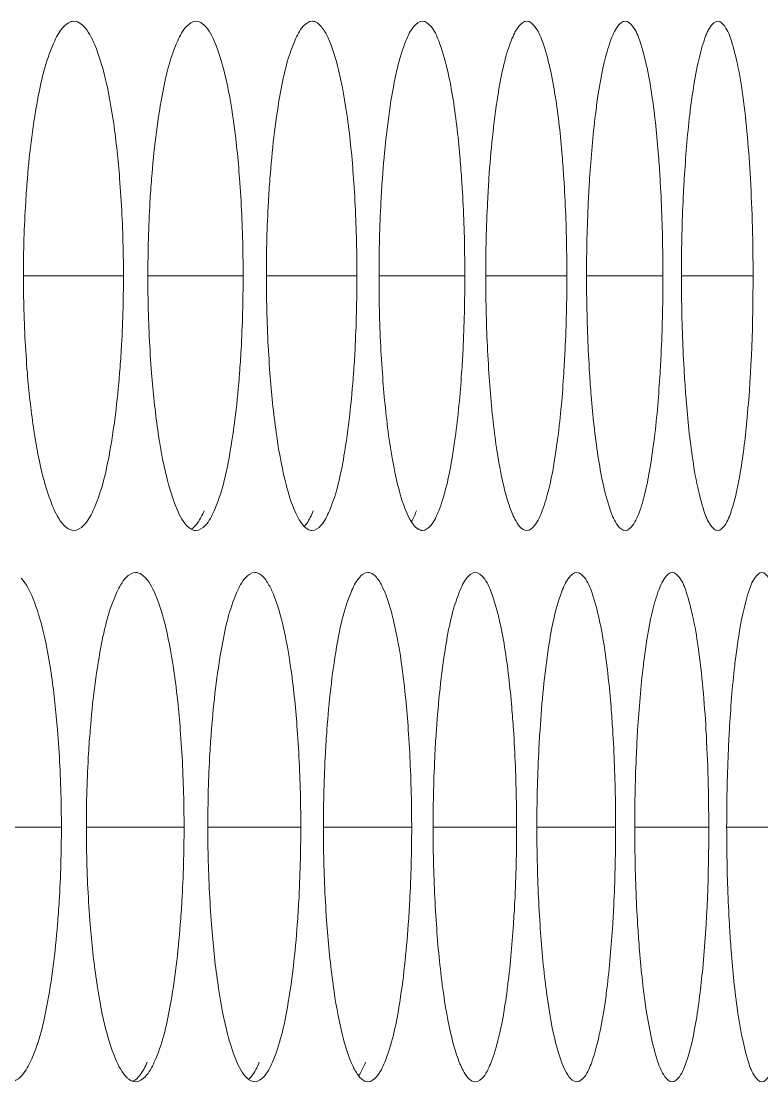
# Model space of a CAD drawing. Header units: millimetres. Extents: x 1177 to 4147, y 93 to 2194.
# Drawn here: x 2907.68 to 2916.4, y 1570.44 to 1582.93 of the extents above; entities that cross this region are included whole.
import ezdxf

# ---------------------------------------------------------------- set-up
doc = ezdxf.new("R2010")
doc.units = ezdxf.units.MM
doc.header["$LTSCALE"] = 0.1
doc.layers.add('标注', color=251, linetype='Continuous', lineweight=9)

msp = doc.modelspace()

# ---------------------------------------------------------------- linework, layer by layer
at = {"layer": '标注'}
for p, q in [((2907.703, 1579.933), (2908.881, 1579.933)), ((2909.169, 1579.933), (2910.291, 1579.933)), ((2910.565, 1579.933), (2911.632, 1579.933)), ((2911.892, 1579.933), (2912.903, 1579.933)), ((2913.149, 1579.933), (2914.105, 1579.933)), ((2914.337, 1579.933), (2915.237, 1579.933)), ((2915.455, 1579.933), (2916.299, 1579.933)), ((2906.944, 1573.438), (2908.15, 1573.438)), ((2908.444, 1573.438), (2909.595, 1573.438)), ((2909.875, 1573.438), (2910.97, 1573.438)), ((2911.237, 1573.438), (2912.277, 1573.438)), ((2912.529, 1573.438), (2913.513, 1573.438)), ((2913.752, 1573.438), (2914.68, 1573.438)), ((2914.905, 1573.438), (2915.777, 1573.438)), ((2915.988, 1573.438), (2916.804, 1573.438))]:
    msp.add_line(p, q, dxfattribs=at)
for points, knots in [([(2908.298, 1582.933), (2908.254, 1582.933), (2908.151, 1582.862), (2908.101, 1582.763), (2908.071, 1582.702)], [0, 0, 0, 0, 0.386933, 1, 1, 1, 1]), ([(2908.404, 1582.882), (2908.396, 1582.89), (2908.366, 1582.916), (2908.326, 1582.933), (2908.298, 1582.933)], [0, 0, 0, 0, 0.288854, 1, 1, 1, 1]), ([(2909.735, 1582.933), (2909.694, 1582.933), (2909.595, 1582.86), (2909.548, 1582.763), (2909.52, 1582.702)], [0, 0, 0, 0, 0.381268, 1, 1, 1, 1]), ([(2910.249, 1581.081), (2910.232, 1581.307), (2910.19, 1581.719), (2910.096, 1582.266), (2909.981, 1582.651), (2909.876, 1582.858), (2909.809, 1582.906)], [0, 0, 0, 0, 0.358786, 0.65392, 0.869192, 1, 1, 1, 1]), ([(2911.104, 1582.933), (2911.064, 1582.933), (2910.969, 1582.858), (2910.926, 1582.763), (2910.899, 1582.702)], [0, 0, 0, 0, 0.375316, 1, 1, 1, 1]), ([(2911.592, 1581.081), (2911.575, 1581.318), (2911.534, 1581.747), (2911.438, 1582.305), (2911.333, 1582.667), (2911.231, 1582.854), (2911.174, 1582.911), (2911.145, 1582.924)], [0, 0, 0, 0, 0.370156, 0.669475, 0.880231, 0.950761, 1, 1, 1, 1]), ([(2912.403, 1582.933), (2912.365, 1582.933), (2912.274, 1582.856), (2912.234, 1582.762), (2912.209, 1582.702)], [0, 0, 0, 0, 0.369072, 1, 1, 1, 1]), ([(2912.758, 1582.054), (2912.722, 1582.273), (2912.66, 1582.561), (2912.532, 1582.856), (2912.442, 1582.933), (2912.403, 1582.933)], [0, 0, 0, 0, 0.68191, 0.882647, 1, 1, 1, 1]), ([(2913.633, 1582.933), (2913.596, 1582.933), (2913.509, 1582.853), (2913.473, 1582.762), (2913.449, 1582.702)], [0, 0, 0, 0, 0.362536, 1, 1, 1, 1]), ([(2913.968, 1582.054), (2913.934, 1582.273), (2913.875, 1582.56), (2913.756, 1582.853), (2913.67, 1582.933), (2913.633, 1582.933)], [0, 0, 0, 0, 0.686169, 0.886283, 1, 1, 1, 1]), ([(2914.793, 1582.933), (2914.757, 1582.933), (2914.675, 1582.851), (2914.642, 1582.762), (2914.62, 1582.702)], [0, 0, 0, 0, 0.355714, 1, 1, 1, 1]), ([(2915.108, 1582.054), (2915.076, 1582.273), (2915.02, 1582.56), (2914.91, 1582.851), (2914.828, 1582.933), (2914.793, 1582.933)], [0, 0, 0, 0, 0.690419, 0.889948, 1, 1, 1, 1]), ([(2915.883, 1582.933), (2915.849, 1582.933), (2915.771, 1582.848), (2915.741, 1582.761), (2915.721, 1582.702)], [0, 0, 0, 0, 0.348617, 1, 1, 1, 1]), ([(2916.299, 1579.933), (2916.299, 1580.316), (2916.281, 1581.024), (2916.212, 1581.858), (2916.127, 1582.396), (2916.055, 1582.674), (2915.994, 1582.849), (2915.917, 1582.933), (2915.883, 1582.933)], [0, 0, 0, 0, 0.372977, 0.690664, 0.812881, 0.905598, 0.967111, 1, 1, 1, 1]), ([(2908.836, 1581.081), (2908.819, 1581.297), (2908.778, 1581.693), (2908.685, 1582.223), (2908.571, 1582.611), (2908.468, 1582.82), (2908.404, 1582.882)], [0, 0, 0, 0, 0.348125, 0.639047, 0.857939, 1, 1, 1, 1]), ([(2908.071, 1582.702), (2907.975, 1582.498), (2907.843, 1581.954), (2907.776, 1581.407), (2907.749, 1581.081)], [0, 0, 0, 0, 0.407378, 1, 1, 1, 1]), ([(2909.52, 1582.702), (2909.427, 1582.497), (2909.302, 1581.953), (2909.239, 1581.407), (2909.213, 1581.081)], [0, 0, 0, 0, 0.406664, 1, 1, 1, 1]), ([(2910.899, 1582.702), (2910.811, 1582.496), (2910.692, 1581.952), (2910.632, 1581.407), (2910.607, 1581.081)], [0, 0, 0, 0, 0.405977, 1, 1, 1, 1]), ([(2912.209, 1582.702), (2912.125, 1582.495), (2912.013, 1581.952), (2911.955, 1581.406), (2911.932, 1581.081)], [0, 0, 0, 0, 0.405318, 1, 1, 1, 1]), ([(2913.449, 1582.702), (2913.369, 1582.495), (2913.264, 1581.951), (2913.209, 1581.406), (2913.187, 1581.081)], [0, 0, 0, 0, 0.404689, 1, 1, 1, 1]), ([(2914.62, 1582.702), (2914.605, 1582.66), (2914.538, 1582.448), (2914.498, 1582.23), (2914.472, 1582.054)], [0, 0, 0, 0, 0.198639, 1, 1, 1, 1]), ([(2915.721, 1582.702), (2915.707, 1582.66), (2915.644, 1582.448), (2915.607, 1582.229), (2915.582, 1582.054)], [0, 0, 0, 0, 0.198134, 1, 1, 1, 1]), ([(2912.865, 1581.081), (2912.859, 1581.169), (2912.834, 1581.495), (2912.797, 1581.82), (2912.758, 1582.054)], [0, 0, 0, 0, 0.272625, 1, 1, 1, 1]), ([(2914.069, 1581.081), (2914.064, 1581.169), (2914.04, 1581.495), (2914.005, 1581.819), (2913.968, 1582.054)], [0, 0, 0, 0, 0.272718, 1, 1, 1, 1]), ([(2914.472, 1582.054), (2914.461, 1581.981), (2914.417, 1581.658), (2914.389, 1581.333), (2914.373, 1581.081)], [0, 0, 0, 0, 0.224713, 1, 1, 1, 1]), ([(2915.203, 1581.081), (2915.198, 1581.169), (2915.176, 1581.495), (2915.143, 1581.819), (2915.108, 1582.054)], [0, 0, 0, 0, 0.272807, 1, 1, 1, 1]), ([(2915.582, 1582.054), (2915.571, 1581.981), (2915.53, 1581.658), (2915.504, 1581.333), (2915.489, 1581.081)], [0, 0, 0, 0, 0.224605, 1, 1, 1, 1]), ([(2907.749, 1581.081), (2907.742, 1580.988), (2907.714, 1580.606), (2907.703, 1580.223), (2907.703, 1579.933)], [0, 0, 0, 0, 0.24195, 1, 1, 1, 1]), ([(2908.881, 1579.933), (2908.881, 1580.031), (2908.877, 1580.414), (2908.859, 1580.797), (2908.836, 1581.081)], [0, 0, 0, 0, 0.255919, 1, 1, 1, 1]), ([(2909.213, 1581.081), (2909.205, 1580.988), (2909.179, 1580.606), (2909.169, 1580.223), (2909.169, 1579.933)], [0, 0, 0, 0, 0.241915, 1, 1, 1, 1]), ([(2910.291, 1579.933), (2910.291, 1580.031), (2910.288, 1580.414), (2910.27, 1580.797), (2910.249, 1581.081)], [0, 0, 0, 0, 0.255939, 1, 1, 1, 1]), ([(2910.607, 1581.081), (2910.6, 1580.988), (2910.575, 1580.606), (2910.565, 1580.223), (2910.565, 1579.933)], [0, 0, 0, 0, 0.241881, 1, 1, 1, 1]), ([(2911.632, 1579.933), (2911.632, 1580.031), (2911.629, 1580.414), (2911.612, 1580.797), (2911.592, 1581.081)], [0, 0, 0, 0, 0.255958, 1, 1, 1, 1]), ([(2911.932, 1581.081), (2911.925, 1580.988), (2911.902, 1580.606), (2911.892, 1580.223), (2911.892, 1579.933)], [0, 0, 0, 0, 0.24185, 1, 1, 1, 1]), ([(2912.903, 1579.933), (2912.903, 1580.031), (2912.9, 1580.414), (2912.885, 1580.796), (2912.865, 1581.081)], [0, 0, 0, 0, 0.255977, 1, 1, 1, 1]), ([(2913.187, 1581.081), (2913.181, 1580.988), (2913.159, 1580.606), (2913.149, 1580.223), (2913.149, 1579.933)], [0, 0, 0, 0, 0.24182, 1, 1, 1, 1]), ([(2914.105, 1579.933), (2914.105, 1580.031), (2914.102, 1580.414), (2914.088, 1580.796), (2914.069, 1581.081)], [0, 0, 0, 0, 0.255994, 1, 1, 1, 1]), ([(2914.373, 1581.081), (2914.367, 1580.988), (2914.346, 1580.606), (2914.337, 1580.223), (2914.337, 1579.933)], [0, 0, 0, 0, 0.241791, 1, 1, 1, 1]), ([(2915.237, 1579.933), (2915.237, 1580.031), (2915.234, 1580.414), (2915.221, 1580.796), (2915.203, 1581.081)], [0, 0, 0, 0, 0.256011, 1, 1, 1, 1]), ([(2915.489, 1581.081), (2915.483, 1580.988), (2915.463, 1580.606), (2915.455, 1580.223), (2915.455, 1579.933)], [0, 0, 0, 0, 0.241764, 1, 1, 1, 1]), ([(2907.703, 1579.933), (2907.703, 1579.835), (2907.707, 1579.453), (2907.726, 1579.07), (2907.749, 1578.786)], [0, 0, 0, 0, 0.255902, 1, 1, 1, 1]), ([(2908.836, 1578.786), (2908.844, 1578.878), (2908.87, 1579.26), (2908.881, 1579.643), (2908.881, 1579.933)], [0, 0, 0, 0, 0.241923, 1, 1, 1, 1]), ([(2909.169, 1579.933), (2909.169, 1579.835), (2909.172, 1579.453), (2909.19, 1579.07), (2909.213, 1578.786)], [0, 0, 0, 0, 0.255923, 1, 1, 1, 1]), ([(2910.249, 1578.786), (2910.256, 1578.878), (2910.281, 1579.26), (2910.291, 1579.643), (2910.291, 1579.933)], [0, 0, 0, 0, 0.241889, 1, 1, 1, 1]), ([(2910.565, 1579.933), (2910.565, 1579.835), (2910.569, 1579.453), (2910.586, 1579.07), (2910.607, 1578.786)], [0, 0, 0, 0, 0.255943, 1, 1, 1, 1]), ([(2911.592, 1578.786), (2911.599, 1578.878), (2911.622, 1579.26), (2911.632, 1579.643), (2911.632, 1579.933)], [0, 0, 0, 0, 0.241857, 1, 1, 1, 1]), ([(2911.892, 1579.933), (2911.892, 1579.835), (2911.895, 1579.453), (2911.912, 1579.07), (2911.932, 1578.786)], [0, 0, 0, 0, 0.255962, 1, 1, 1, 1]), ([(2912.865, 1578.786), (2912.872, 1578.878), (2912.894, 1579.26), (2912.903, 1579.643), (2912.903, 1579.933)], [0, 0, 0, 0, 0.241827, 1, 1, 1, 1]), ([(2913.149, 1579.933), (2913.149, 1579.835), (2913.153, 1579.453), (2913.168, 1579.07), (2913.187, 1578.786)], [0, 0, 0, 0, 0.25598, 1, 1, 1, 1]), ([(2914.069, 1578.786), (2914.075, 1578.878), (2914.096, 1579.26), (2914.105, 1579.643), (2914.105, 1579.933)], [0, 0, 0, 0, 0.241798, 1, 1, 1, 1]), ([(2914.337, 1579.933), (2914.337, 1579.835), (2914.34, 1579.453), (2914.355, 1579.07), (2914.373, 1578.786)], [0, 0, 0, 0, 0.255998, 1, 1, 1, 1]), ([(2915.203, 1578.786), (2915.209, 1578.878), (2915.229, 1579.26), (2915.237, 1579.643), (2915.237, 1579.933)], [0, 0, 0, 0, 0.241771, 1, 1, 1, 1]), ([(2915.455, 1579.933), (2915.455, 1579.835), (2915.458, 1579.453), (2915.472, 1579.07), (2915.489, 1578.786)], [0, 0, 0, 0, 0.256014, 1, 1, 1, 1]), ([(2916.043, 1577.165), (2916.093, 1577.311), (2916.167, 1577.679), (2916.274, 1578.601), (2916.299, 1579.377), (2916.299, 1579.933)], [0, 0, 0, 0, 0.165903, 0.40142, 1, 1, 1, 1]), ([(2907.749, 1578.786), (2907.767, 1578.573), (2907.809, 1578.182), (2907.902, 1577.659), (2908.016, 1577.271), (2908.118, 1577.061), (2908.18, 1576.996)], [0, 0, 0, 0, 0.344652, 0.634249, 0.854362, 1, 1, 1, 1]), ([(2908.522, 1577.165), (2908.617, 1577.368), (2908.746, 1577.913), (2908.81, 1578.46), (2908.836, 1578.786)], [0, 0, 0, 0, 0.407112, 1, 1, 1, 1]), ([(2909.213, 1578.786), (2909.23, 1578.563), (2909.273, 1578.156), (2909.367, 1577.616), (2909.482, 1577.229), (2909.586, 1577.022), (2909.652, 1576.968)], [0, 0, 0, 0, 0.354996, 0.648712, 0.865362, 1, 1, 1, 1]), ([(2909.949, 1577.165), (2910.041, 1577.369), (2910.162, 1577.914), (2910.224, 1578.46), (2910.249, 1578.786)], [0, 0, 0, 0, 0.406408, 1, 1, 1, 1]), ([(2910.607, 1578.786), (2910.625, 1578.552), (2910.667, 1578.128), (2910.763, 1577.576), (2910.868, 1577.214), (2910.969, 1577.024), (2911.024, 1576.964), (2911.053, 1576.948)], [0, 0, 0, 0, 0.366167, 0.664077, 0.876453, 0.948818, 1, 1, 1, 1]), ([(2911.307, 1577.165), (2911.395, 1577.37), (2911.51, 1577.914), (2911.568, 1578.46), (2911.592, 1578.786)], [0, 0, 0, 0, 0.405731, 1, 1, 1, 1]), ([(2911.932, 1578.786), (2911.949, 1578.541), (2911.991, 1578.101), (2912.088, 1577.535), (2912.194, 1577.172), (2912.296, 1576.993), (2912.355, 1576.943), (2912.383, 1576.936)], [0, 0, 0, 0, 0.378761, 0.681383, 0.888916, 0.955378, 1, 1, 1, 1]), ([(2912.758, 1577.813), (2912.77, 1577.885), (2912.818, 1578.208), (2912.848, 1578.534), (2912.865, 1578.786)], [0, 0, 0, 0, 0.224887, 1, 1, 1, 1]), ([(2913.187, 1578.786), (2913.204, 1578.533), (2913.246, 1578.081), (2913.329, 1577.563), (2913.42, 1577.237), (2913.487, 1577.066), (2913.569, 1576.933), (2913.633, 1576.933)], [0, 0, 0, 0, 0.390043, 0.697257, 0.812903, 0.901523, 1, 1, 1, 1]), ([(2913.968, 1577.813), (2913.98, 1577.885), (2914.025, 1578.208), (2914.053, 1578.534), (2914.069, 1578.786)], [0, 0, 0, 0, 0.22477, 1, 1, 1, 1]), ([(2914.373, 1578.786), (2914.378, 1578.697), (2914.402, 1578.372), (2914.436, 1578.047), (2914.472, 1577.813)], [0, 0, 0, 0, 0.272759, 1, 1, 1, 1]), ([(2915.108, 1577.813), (2915.119, 1577.885), (2915.162, 1578.208), (2915.188, 1578.534), (2915.203, 1578.786)], [0, 0, 0, 0, 0.224659, 1, 1, 1, 1]), ([(2915.489, 1578.786), (2915.494, 1578.697), (2915.516, 1578.372), (2915.548, 1578.047), (2915.582, 1577.813)], [0, 0, 0, 0, 0.272845, 1, 1, 1, 1]), ([(2912.596, 1577.165), (2912.612, 1577.206), (2912.685, 1577.417), (2912.729, 1577.637), (2912.758, 1577.813)], [0, 0, 0, 0, 0.199577, 1, 1, 1, 1]), ([(2913.815, 1577.165), (2913.83, 1577.206), (2913.899, 1577.418), (2913.941, 1577.637), (2913.968, 1577.813)], [0, 0, 0, 0, 0.199032, 1, 1, 1, 1]), ([(2914.472, 1577.813), (2914.505, 1577.594), (2914.562, 1577.306), (2914.675, 1577.015), (2914.757, 1576.933), (2914.793, 1576.933)], [0, 0, 0, 0, 0.690007, 0.889741, 1, 1, 1, 1]), ([(2914.964, 1577.165), (2914.979, 1577.206), (2915.044, 1577.418), (2915.082, 1577.637), (2915.108, 1577.813)], [0, 0, 0, 0, 0.198508, 1, 1, 1, 1]), ([(2915.582, 1577.813), (2915.599, 1577.688), (2915.635, 1577.471), (2915.709, 1577.192), (2915.771, 1577.018), (2915.849, 1576.933), (2915.883, 1576.933)], [0, 0, 0, 0, 0.394755, 0.694432, 0.893483, 1, 1, 1, 1]), ([(2908.298, 1576.933), (2908.341, 1576.933), (2908.443, 1577.005), (2908.493, 1577.103), (2908.522, 1577.165)], [0, 0, 0, 0, 0.386942, 1, 1, 1, 1]), ([(2909.681, 1576.949), (2909.712, 1576.967), (2909.771, 1577.037), (2909.81, 1577.117), (2909.831, 1577.165)], [0, 0, 0, 0, 0.409155, 1, 1, 1, 1]), ([(2909.735, 1576.933), (2909.777, 1576.933), (2909.876, 1577.007), (2909.922, 1577.104), (2909.949, 1577.165)], [0, 0, 0, 0, 0.38124, 1, 1, 1, 1]), ([(2911.014, 1576.982), (2911.023, 1576.993), (2911.066, 1577.048), (2911.096, 1577.113), (2911.117, 1577.165)], [0, 0, 0, 0, 0.202158, 1, 1, 1, 1]), ([(2911.104, 1576.933), (2911.144, 1576.933), (2911.239, 1577.009), (2911.281, 1577.104), (2911.307, 1577.165)], [0, 0, 0, 0, 0.375248, 1, 1, 1, 1]), ([(2912.276, 1577.04), (2912.281, 1577.048), (2912.303, 1577.089), (2912.321, 1577.131), (2912.333, 1577.165)], [0, 0, 0, 0, 0.222587, 1, 1, 1, 1]), ([(2912.403, 1576.933), (2912.442, 1576.933), (2912.532, 1577.011), (2912.571, 1577.104), (2912.596, 1577.165)], [0, 0, 0, 0, 0.368963, 1, 1, 1, 1]), ([(2913.633, 1576.933), (2913.67, 1576.933), (2913.756, 1577.013), (2913.792, 1577.105), (2913.815, 1577.165)], [0, 0, 0, 0, 0.362385, 1, 1, 1, 1]), ([(2914.793, 1576.933), (2914.828, 1576.933), (2914.91, 1577.016), (2914.942, 1577.105), (2914.964, 1577.165)], [0, 0, 0, 0, 0.35552, 1, 1, 1, 1]), ([(2915.883, 1576.933), (2915.917, 1576.933), (2915.994, 1577.018), (2916.023, 1577.105), (2916.043, 1577.165)], [0, 0, 0, 0, 0.348379, 1, 1, 1, 1]), ([(2908.18, 1576.996), (2908.189, 1576.986), (2908.221, 1576.955), (2908.266, 1576.933), (2908.298, 1576.933)], [0, 0, 0, 0, 0.294748, 1, 1, 1, 1]), ([(2909.652, 1576.968), (2909.658, 1576.963), (2909.683, 1576.944), (2909.714, 1576.933), (2909.735, 1576.933)], [0, 0, 0, 0, 0.281138, 1, 1, 1, 1]), ([(2912.383, 1576.936), (2912.386, 1576.935), (2912.393, 1576.934), (2912.4, 1576.933), (2912.403, 1576.933)], [0, 0, 0, 0, 0.50399, 1, 1, 1, 1]), ([(2909.025, 1576.438), (2908.983, 1576.438), (2908.882, 1576.366), (2908.833, 1576.268), (2908.804, 1576.206)], [0, 0, 0, 0, 0.384136, 1, 1, 1, 1]), ([(2909.115, 1576.4), (2909.108, 1576.406), (2909.082, 1576.426), (2909.049, 1576.438), (2909.025, 1576.438)], [0, 0, 0, 0, 0.282086, 1, 1, 1, 1]), ([(2909.551, 1574.585), (2909.534, 1574.807), (2909.492, 1575.211), (2909.399, 1575.749), (2909.285, 1576.136), (2909.18, 1576.344), (2909.115, 1576.4)], [0, 0, 0, 0, 0.353299, 0.646273, 0.86342, 1, 1, 1, 1]), ([(2910.428, 1576.438), (2910.388, 1576.438), (2910.291, 1576.364), (2910.245, 1576.268), (2910.218, 1576.206)], [0, 0, 0, 0, 0.378328, 1, 1, 1, 1]), ([(2910.929, 1574.585), (2910.912, 1574.817), (2910.871, 1575.239), (2910.775, 1575.789), (2910.671, 1576.15), (2910.57, 1576.342), (2910.514, 1576.404), (2910.485, 1576.421)], [0, 0, 0, 0, 0.364158, 0.661207, 0.874207, 0.947517, 1, 1, 1, 1]), ([(2911.762, 1576.438), (2911.723, 1576.438), (2911.63, 1576.362), (2911.589, 1576.267), (2911.563, 1576.206)], [0, 0, 0, 0, 0.37223, 1, 1, 1, 1]), ([(2912.237, 1574.585), (2912.22, 1574.828), (2912.179, 1575.266), (2912.083, 1575.83), (2911.978, 1576.193), (2911.876, 1576.374), (2911.817, 1576.425), (2911.788, 1576.434)], [0, 0, 0, 0, 0.376417, 0.678059, 0.88637, 0.953961, 1, 1, 1, 1]), ([(2913.027, 1576.438), (2912.989, 1576.438), (2912.9, 1576.359), (2912.862, 1576.267), (2912.838, 1576.206)], [0, 0, 0, 0, 0.36584, 1, 1, 1, 1]), ([(2913.372, 1575.559), (2913.336, 1575.778), (2913.276, 1576.065), (2913.153, 1576.359), (2913.064, 1576.438), (2913.027, 1576.438)], [0, 0, 0, 0, 0.68404, 0.884461, 1, 1, 1, 1]), ([(2914.222, 1576.438), (2914.185, 1576.438), (2914.101, 1576.357), (2914.066, 1576.267), (2914.043, 1576.206)], [0, 0, 0, 0, 0.359161, 1, 1, 1, 1]), ([(2914.547, 1575.559), (2914.514, 1575.778), (2914.456, 1576.065), (2914.342, 1576.357), (2914.258, 1576.438), (2914.222, 1576.438)], [0, 0, 0, 0, 0.688296, 0.888112, 1, 1, 1, 1]), ([(2915.347, 1576.438), (2915.312, 1576.438), (2915.232, 1576.354), (2915.2, 1576.266), (2915.179, 1576.206)], [0, 0, 0, 0, 0.352199, 1, 1, 1, 1]), ([(2915.777, 1573.438), (2915.777, 1573.821), (2915.758, 1574.529), (2915.687, 1575.362), (2915.599, 1575.901), (2915.525, 1576.179), (2915.461, 1576.355), (2915.381, 1576.438), (2915.347, 1576.438)], [0, 0, 0, 0, 0.372429, 0.689732, 0.811883, 0.904664, 0.966442, 1, 1, 1, 1]), ([(2916.402, 1576.438), (2916.369, 1576.438), (2916.293, 1576.352), (2916.265, 1576.266), (2916.245, 1576.206)], [0, 0, 0, 0, 0.34497, 1, 1, 1, 1]), ([(2916.804, 1573.438), (2916.804, 1573.821), (2916.786, 1574.529), (2916.72, 1575.362), (2916.638, 1575.9), (2916.568, 1576.179), (2916.51, 1576.352), (2916.435, 1576.438), (2916.402, 1576.438)], [0, 0, 0, 0, 0.373515, 0.691581, 0.813864, 0.906521, 0.967776, 1, 1, 1, 1]), ([(2908.104, 1574.585), (2908.087, 1574.797), (2908.045, 1575.185), (2907.954, 1575.706), (2907.84, 1576.095), (2907.739, 1576.305), (2907.677, 1576.371)], [0, 0, 0, 0, 0.343252, 0.632232, 0.852748, 1, 1, 1, 1]), ([(2908.804, 1576.206), (2908.709, 1576.003), (2908.581, 1575.458), (2908.516, 1574.912), (2908.49, 1574.585)], [0, 0, 0, 0, 0.407017, 1, 1, 1, 1]), ([(2910.218, 1576.206), (2910.128, 1576.002), (2910.006, 1575.458), (2909.944, 1574.911), (2909.919, 1574.585)], [0, 0, 0, 0, 0.406317, 1, 1, 1, 1]), ([(2911.563, 1576.206), (2911.476, 1576.001), (2911.361, 1575.457), (2911.302, 1574.911), (2911.278, 1574.585)], [0, 0, 0, 0, 0.405644, 1, 1, 1, 1]), ([(2912.838, 1576.206), (2912.755, 1576), (2912.647, 1575.456), (2912.591, 1574.911), (2912.568, 1574.585)], [0, 0, 0, 0, 0.405, 1, 1, 1, 1]), ([(2914.043, 1576.206), (2913.965, 1575.999), (2913.863, 1575.455), (2913.81, 1574.911), (2913.789, 1574.585)], [0, 0, 0, 0, 0.404385, 1, 1, 1, 1]), ([(2915.179, 1576.206), (2915.164, 1576.165), (2915.1, 1575.953), (2915.061, 1575.734), (2915.035, 1575.559)], [0, 0, 0, 0, 0.198383, 1, 1, 1, 1]), ([(2916.245, 1576.206), (2916.231, 1576.165), (2916.171, 1575.952), (2916.135, 1575.734), (2916.11, 1575.559)], [0, 0, 0, 0, 0.197891, 1, 1, 1, 1]), ([(2913.476, 1574.585), (2913.47, 1574.674), (2913.445, 1575), (2913.41, 1575.324), (2913.372, 1575.559)], [0, 0, 0, 0, 0.272672, 1, 1, 1, 1]), ([(2914.645, 1574.585), (2914.639, 1574.674), (2914.616, 1574.999), (2914.583, 1575.324), (2914.547, 1575.559)], [0, 0, 0, 0, 0.272763, 1, 1, 1, 1]), ([(2915.035, 1575.559), (2915.025, 1575.486), (2914.982, 1575.163), (2914.955, 1574.838), (2914.939, 1574.585)], [0, 0, 0, 0, 0.224658, 1, 1, 1, 1]), ([(2916.11, 1575.559), (2916.1, 1575.486), (2916.06, 1575.163), (2916.035, 1574.838), (2916.02, 1574.585)], [0, 0, 0, 0, 0.224554, 1, 1, 1, 1]), ([(2908.15, 1573.438), (2908.15, 1573.536), (2908.146, 1573.919), (2908.127, 1574.301), (2908.104, 1574.585)], [0, 0, 0, 0, 0.255908, 1, 1, 1, 1]), ([(2908.49, 1574.585), (2908.482, 1574.493), (2908.456, 1574.111), (2908.444, 1573.728), (2908.444, 1573.438)], [0, 0, 0, 0, 0.241932, 1, 1, 1, 1]), ([(2909.595, 1573.438), (2909.595, 1573.536), (2909.591, 1573.919), (2909.573, 1574.301), (2909.551, 1574.585)], [0, 0, 0, 0, 0.255929, 1, 1, 1, 1]), ([(2909.919, 1574.585), (2909.911, 1574.493), (2909.886, 1574.111), (2909.875, 1573.728), (2909.875, 1573.438)], [0, 0, 0, 0, 0.241898, 1, 1, 1, 1]), ([(2910.97, 1573.438), (2910.97, 1573.536), (2910.967, 1573.919), (2910.95, 1574.301), (2910.929, 1574.585)], [0, 0, 0, 0, 0.255949, 1, 1, 1, 1]), ([(2911.278, 1574.585), (2911.271, 1574.493), (2911.247, 1574.111), (2911.237, 1573.728), (2911.237, 1573.438)], [0, 0, 0, 0, 0.241865, 1, 1, 1, 1]), ([(2912.277, 1573.438), (2912.277, 1573.536), (2912.273, 1573.919), (2912.257, 1574.301), (2912.237, 1574.585)], [0, 0, 0, 0, 0.255968, 1, 1, 1, 1]), ([(2912.568, 1574.585), (2912.562, 1574.493), (2912.539, 1574.111), (2912.529, 1573.728), (2912.529, 1573.438)], [0, 0, 0, 0, 0.241834, 1, 1, 1, 1]), ([(2913.513, 1573.438), (2913.513, 1573.536), (2913.51, 1573.919), (2913.495, 1574.301), (2913.476, 1574.585)], [0, 0, 0, 0, 0.255986, 1, 1, 1, 1]), ([(2913.789, 1574.585), (2913.783, 1574.493), (2913.761, 1574.111), (2913.752, 1573.728), (2913.752, 1573.438)], [0, 0, 0, 0, 0.241805, 1, 1, 1, 1]), ([(2914.68, 1573.438), (2914.68, 1573.536), (2914.677, 1573.919), (2914.663, 1574.301), (2914.645, 1574.585)], [0, 0, 0, 0, 0.256003, 1, 1, 1, 1]), ([(2914.939, 1574.585), (2914.934, 1574.493), (2914.913, 1574.111), (2914.905, 1573.728), (2914.905, 1573.438)], [0, 0, 0, 0, 0.241777, 1, 1, 1, 1]), ([(2916.02, 1574.585), (2916.015, 1574.493), (2915.996, 1574.111), (2915.988, 1573.728), (2915.988, 1573.438)], [0, 0, 0, 0, 0.241751, 1, 1, 1, 1]), ([(2908.104, 1572.291), (2908.112, 1572.383), (2908.139, 1572.765), (2908.15, 1573.148), (2908.15, 1573.438)], [0, 0, 0, 0, 0.24194, 1, 1, 1, 1]), ([(2908.444, 1573.438), (2908.444, 1573.34), (2908.448, 1572.957), (2908.467, 1572.575), (2908.49, 1572.291)], [0, 0, 0, 0, 0.255912, 1, 1, 1, 1]), ([(2909.551, 1572.291), (2909.558, 1572.383), (2909.584, 1572.765), (2909.595, 1573.148), (2909.595, 1573.438)], [0, 0, 0, 0, 0.241906, 1, 1, 1, 1]), ([(2909.875, 1573.438), (2909.875, 1573.34), (2909.879, 1572.957), (2909.897, 1572.575), (2909.919, 1572.291)], [0, 0, 0, 0, 0.255933, 1, 1, 1, 1]), ([(2910.929, 1572.291), (2910.936, 1572.383), (2910.96, 1572.765), (2910.97, 1573.148), (2910.97, 1573.438)], [0, 0, 0, 0, 0.241873, 1, 1, 1, 1]), ([(2911.237, 1573.438), (2911.237, 1573.34), (2911.241, 1572.957), (2911.257, 1572.575), (2911.278, 1572.291)], [0, 0, 0, 0, 0.255953, 1, 1, 1, 1]), ([(2912.237, 1572.291), (2912.244, 1572.383), (2912.267, 1572.765), (2912.277, 1573.148), (2912.277, 1573.438)], [0, 0, 0, 0, 0.241842, 1, 1, 1, 1]), ([(2912.529, 1573.438), (2912.529, 1573.34), (2912.533, 1572.957), (2912.548, 1572.575), (2912.568, 1572.291)], [0, 0, 0, 0, 0.255971, 1, 1, 1, 1]), ([(2913.476, 1572.291), (2913.482, 1572.383), (2913.504, 1572.765), (2913.513, 1573.148), (2913.513, 1573.438)], [0, 0, 0, 0, 0.241812, 1, 1, 1, 1]), ([(2913.752, 1573.438), (2913.752, 1573.34), (2913.755, 1572.957), (2913.77, 1572.575), (2913.789, 1572.291)], [0, 0, 0, 0, 0.255989, 1, 1, 1, 1]), ([(2914.645, 1572.291), (2914.651, 1572.383), (2914.671, 1572.765), (2914.68, 1573.148), (2914.68, 1573.438)], [0, 0, 0, 0, 0.241784, 1, 1, 1, 1]), ([(2914.905, 1573.438), (2914.905, 1573.34), (2914.908, 1572.958), (2914.922, 1572.575), (2914.939, 1572.291)], [0, 0, 0, 0, 0.256006, 1, 1, 1, 1]), ([(2915.512, 1570.67), (2915.563, 1570.816), (2915.64, 1571.183), (2915.751, 1572.105), (2915.777, 1572.882), (2915.777, 1573.438)], [0, 0, 0, 0, 0.166119, 0.401654, 1, 1, 1, 1]), ([(2915.988, 1573.438), (2915.988, 1573.34), (2915.991, 1572.958), (2916.004, 1572.575), (2916.02, 1572.291)], [0, 0, 0, 0, 0.256022, 1, 1, 1, 1]), ([(2907.782, 1570.67), (2907.88, 1570.873), (2908.011, 1571.417), (2908.078, 1571.964), (2908.104, 1572.291)], [0, 0, 0, 0, 0.407475, 1, 1, 1, 1]), ([(2908.49, 1572.291), (2908.507, 1572.073), (2908.55, 1571.674), (2908.643, 1571.142), (2908.758, 1570.755), (2908.861, 1570.546), (2908.925, 1570.486)], [0, 0, 0, 0, 0.349668, 0.641268, 0.859711, 1, 1, 1, 1]), ([(2909.244, 1570.67), (2909.338, 1570.874), (2909.463, 1571.418), (2909.526, 1571.965), (2909.551, 1572.291)], [0, 0, 0, 0, 0.406757, 1, 1, 1, 1]), ([(2909.919, 1572.291), (2909.936, 1572.062), (2909.978, 1571.648), (2910.074, 1571.098), (2910.189, 1570.715), (2910.294, 1570.509), (2910.361, 1570.462)], [0, 0, 0, 0, 0.360647, 0.656591, 0.871311, 1, 1, 1, 1]), ([(2910.637, 1570.67), (2910.726, 1570.875), (2910.845, 1571.419), (2910.905, 1571.965), (2910.929, 1572.291)], [0, 0, 0, 0, 0.406066, 1, 1, 1, 1]), ([(2911.278, 1572.291), (2911.296, 1572.052), (2911.338, 1571.62), (2911.435, 1571.06), (2911.54, 1570.697), (2911.642, 1570.513), (2911.698, 1570.457), (2911.727, 1570.445)], [0, 0, 0, 0, 0.372333, 0.672575, 0.882635, 0.952132, 1, 1, 1, 1]), ([(2911.96, 1570.67), (2912.045, 1570.876), (2912.157, 1571.42), (2912.214, 1571.965), (2912.237, 1572.291)], [0, 0, 0, 0, 0.405403, 1, 1, 1, 1]), ([(2912.568, 1572.291), (2912.586, 1572.038), (2912.629, 1571.586), (2912.715, 1571.068), (2912.808, 1570.742), (2912.877, 1570.569), (2912.962, 1570.438), (2913.027, 1570.438)], [0, 0, 0, 0, 0.389161, 0.695877, 0.811486, 0.900262, 1, 1, 1, 1]), ([(2913.372, 1571.317), (2913.384, 1571.39), (2913.43, 1571.713), (2913.459, 1572.038), (2913.476, 1572.291)], [0, 0, 0, 0, 0.224828, 1, 1, 1, 1]), ([(2913.789, 1572.291), (2913.805, 1572.038), (2913.845, 1571.587), (2913.937, 1571.011), (2914.039, 1570.65), (2914.136, 1570.478), (2914.196, 1570.438), (2914.222, 1570.438)], [0, 0, 0, 0, 0.389812, 0.696656, 0.899917, 0.961012, 1, 1, 1, 1]), ([(2914.547, 1571.317), (2914.558, 1571.39), (2914.602, 1571.713), (2914.629, 1572.038), (2914.645, 1572.291)], [0, 0, 0, 0, 0.224714, 1, 1, 1, 1]), ([(2914.939, 1572.291), (2914.945, 1572.202), (2914.968, 1571.877), (2915.001, 1571.552), (2915.035, 1571.317)], [0, 0, 0, 0, 0.272803, 1, 1, 1, 1]), ([(2916.02, 1572.291), (2916.026, 1572.202), (2916.047, 1571.877), (2916.078, 1571.552), (2916.11, 1571.317)], [0, 0, 0, 0, 0.272887, 1, 1, 1, 1]), ([(2913.214, 1570.67), (2913.23, 1570.711), (2913.301, 1570.922), (2913.344, 1571.142), (2913.372, 1571.317)], [0, 0, 0, 0, 0.199302, 1, 1, 1, 1]), ([(2914.398, 1570.67), (2914.413, 1570.711), (2914.48, 1570.923), (2914.52, 1571.142), (2914.547, 1571.317)], [0, 0, 0, 0, 0.198767, 1, 1, 1, 1]), ([(2915.035, 1571.317), (2915.068, 1571.099), (2915.123, 1570.811), (2915.232, 1570.522), (2915.312, 1570.438), (2915.347, 1570.438)], [0, 0, 0, 0, 0.692122, 0.891575, 1, 1, 1, 1]), ([(2916.11, 1571.317), (2916.128, 1571.193), (2916.162, 1570.976), (2916.233, 1570.697), (2916.293, 1570.524), (2916.369, 1570.438), (2916.402, 1570.438)], [0, 0, 0, 0, 0.396145, 0.696516, 0.895316, 1, 1, 1, 1]), ([(2907.553, 1570.438), (2907.596, 1570.438), (2907.701, 1570.509), (2907.752, 1570.608), (2907.782, 1570.67)], [0, 0, 0, 0, 0.389686, 1, 1, 1, 1]), ([(2908.989, 1570.445), (2909.025, 1570.458), (2909.096, 1570.531), (2909.138, 1570.617), (2909.161, 1570.669)], [0, 0, 0, 0, 0.398504, 1, 1, 1, 1]), ([(2909.025, 1570.438), (2909.067, 1570.438), (2909.168, 1570.511), (2909.216, 1570.608), (2909.244, 1570.67)], [0, 0, 0, 0, 0.384127, 1, 1, 1, 1]), ([(2910.356, 1570.468), (2910.368, 1570.477), (2910.423, 1570.536), (2910.458, 1570.61), (2910.482, 1570.669)], [0, 0, 0, 0, 0.193099, 1, 1, 1, 1]), ([(2910.428, 1570.438), (2910.469, 1570.438), (2910.566, 1570.513), (2910.61, 1570.609), (2910.637, 1570.67)], [0, 0, 0, 0, 0.37828, 1, 1, 1, 1]), ([(2911.653, 1570.512), (2911.661, 1570.522), (2911.693, 1570.572), (2911.717, 1570.626), (2911.734, 1570.669)], [0, 0, 0, 0, 0.212146, 1, 1, 1, 1]), ([(2911.762, 1570.438), (2911.801, 1570.438), (2911.894, 1570.515), (2911.935, 1570.609), (2911.96, 1570.67)], [0, 0, 0, 0, 0.372142, 1, 1, 1, 1]), ([(2913.027, 1570.438), (2913.064, 1570.438), (2913.153, 1570.517), (2913.19, 1570.609), (2913.214, 1570.67)], [0, 0, 0, 0, 0.36571, 1, 1, 1, 1]), ([(2914.222, 1570.438), (2914.258, 1570.438), (2914.342, 1570.519), (2914.376, 1570.61), (2914.398, 1570.67)], [0, 0, 0, 0, 0.358988, 1, 1, 1, 1]), ([(2915.347, 1570.438), (2915.381, 1570.438), (2915.461, 1570.522), (2915.492, 1570.61), (2915.512, 1570.67)], [0, 0, 0, 0, 0.351982, 1, 1, 1, 1]), ([(2916.402, 1570.438), (2916.435, 1570.438), (2916.51, 1570.524), (2916.538, 1570.61), (2916.557, 1570.67)], [0, 0, 0, 0, 0.34471, 1, 1, 1, 1]), ([(2908.925, 1570.486), (2908.933, 1570.478), (2908.961, 1570.454), (2908.998, 1570.438), (2909.025, 1570.438)], [0, 0, 0, 0, 0.288207, 1, 1, 1, 1])]:
    msp.add_open_spline(points, degree=3, knots=knots, dxfattribs=at)
for points in [[(2909.809, 1582.906), (2909.788, 1582.922), (2909.761, 1582.933), (2909.735, 1582.933)], [(2911.145, 1582.924), (2911.133, 1582.93), (2911.118, 1582.933), (2911.104, 1582.933)], [(2911.053, 1576.948), (2911.068, 1576.939), (2911.086, 1576.933), (2911.104, 1576.933)], [(2910.485, 1576.421), (2910.468, 1576.431), (2910.448, 1576.438), (2910.428, 1576.438)], [(2911.788, 1576.434), (2911.78, 1576.437), (2911.771, 1576.438), (2911.762, 1576.438)], [(2910.361, 1570.462), (2910.381, 1570.448), (2910.405, 1570.438), (2910.428, 1570.438)], [(2911.727, 1570.445), (2911.738, 1570.441), (2911.75, 1570.438), (2911.762, 1570.438)]]:
    msp.add_open_spline(points, degree=3, dxfattribs=at)

doc.saveas('drawing.dxf')
